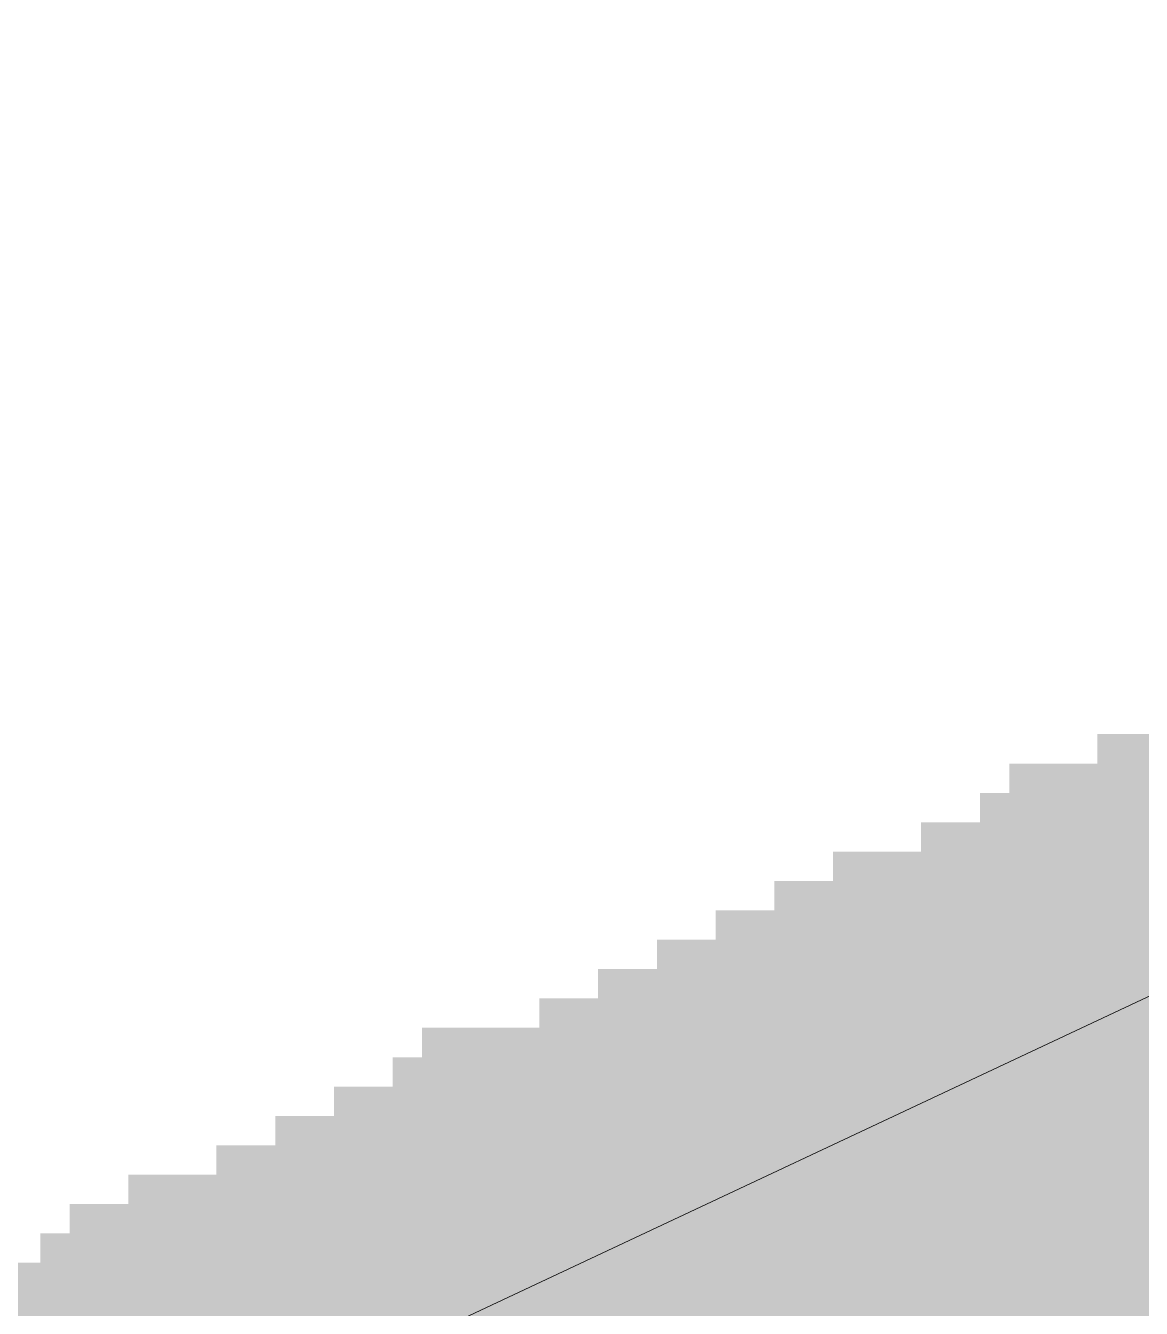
# Model space of a CAD drawing. Header units: millimetres. Extents: x 5 to 1315, y 5 to 292.
# Drawn here: x 1154.595 to 1158.257, y 91.334 to 95.544 of the extents above; entities that cross this region are included whole.
import ezdxf

# ---------------------------------------------------------------- set-up
doc = ezdxf.new("R2010")
doc.units = ezdxf.units.MM
doc.layers.add('EXISTING', color=7, linetype='Continuous')
doc.layers.add('IMAGES', color=7, linetype='Continuous')

# ---------------------------------------------------------------- blocks, each defined once
blk = doc.blocks.new('SHEET_03')
at = {"layer": 'EXISTING', "color": 250, "lineweight": 9}
blk.add_line((226.0519, 77.2264), (265.0701, 95.5444), dxfattribs=at)
at = {"layer": 'IMAGES', "color": 7}
for points in [[(258.1127, 93.1222), (258.2091, 93.1222), (258.1127, 93.2186), (258.2091, 93.2186)], [(258.2091, 93.1222), (258.4018, 93.1222), (258.2091, 93.2186), (258.4018, 93.2186)], [(257.8236, 93.0258), (257.92, 93.0258), (257.8236, 93.1222), (257.92, 93.1222)], [(257.92, 93.0258), (258.0164, 93.0258), (257.92, 93.1222), (258.0164, 93.1222)], [(258.0164, 93.0258), (258.2091, 93.0258), (258.0164, 93.1222), (258.2091, 93.1222)], [(258.2091, 93.0258), (259.5582, 93.0258), (258.2091, 93.1222), (259.5582, 93.1222)], [(257.7273, 92.9294), (257.8236, 92.9294), (257.7273, 93.0258), (257.8236, 93.0258)], [(257.8236, 92.9294), (257.92, 92.9294), (257.8236, 93.0258), (257.92, 93.0258)], [(257.92, 92.9294), (258.0164, 92.9294), (257.92, 93.0258), (258.0164, 93.0258)], [(258.0164, 92.9294), (258.1127, 92.9294), (258.0164, 93.0258), (258.1127, 93.0258)], [(258.1127, 92.9294), (259.2691, 92.9294), (258.1127, 93.0258), (259.2691, 93.0258)], [(257.5345, 92.833), (257.6309, 92.833), (257.5345, 92.9294), (257.6309, 92.9294)], [(257.6309, 92.833), (257.7273, 92.833), (257.6309, 92.9294), (257.7273, 92.9294)], [(257.7273, 92.833), (257.8236, 92.833), (257.7273, 92.9294), (257.8236, 92.9294)], [(257.8236, 92.833), (257.92, 92.833), (257.8236, 92.9294), (257.92, 92.9294)], [(257.92, 92.833), (259.0764, 92.833), (257.92, 92.9294), (259.0764, 92.9294)], [(257.2455, 92.7366), (257.3418, 92.7366), (257.2455, 92.833), (257.3418, 92.833)], [(257.3418, 92.7366), (257.4382, 92.7366), (257.3418, 92.833), (257.4382, 92.833)], [(257.4382, 92.7366), (257.7273, 92.7366), (257.4382, 92.833), (257.7273, 92.833)], [(257.7273, 92.7366), (258.7873, 92.7366), (257.7273, 92.833), (258.7873, 92.833)], [(257.0527, 92.6402), (257.1491, 92.6402), (257.0527, 92.7366), (257.1491, 92.7366)], [(257.1491, 92.6402), (257.2455, 92.6402), (257.1491, 92.7366), (257.2455, 92.7366)], [(257.2455, 92.6402), (257.3418, 92.6402), (257.2455, 92.7366), (257.3418, 92.7366)], [(257.3418, 92.6402), (257.4382, 92.6402), (257.3418, 92.7366), (257.4382, 92.7366)], [(257.4382, 92.6402), (258.5945, 92.6402), (257.4382, 92.7366), (258.5945, 92.7366)], [(256.86, 92.5438), (256.9564, 92.5438), (256.86, 92.6402), (256.9564, 92.6402)], [(256.9564, 92.5438), (257.2455, 92.5438), (256.9564, 92.6402), (257.2455, 92.6402)], [(257.2455, 92.5438), (257.3418, 92.5438), (257.2455, 92.6402), (257.3418, 92.6402)], [(257.3418, 92.5438), (258.4982, 92.5438), (257.3418, 92.6402), (258.4982, 92.6402)], [(256.6673, 92.4474), (256.7636, 92.4474), (256.6673, 92.5438), (256.7636, 92.5438)], [(256.7636, 92.4474), (256.86, 92.4474), (256.7636, 92.5438), (256.86, 92.5438)], [(256.86, 92.4474), (256.9564, 92.4474), (256.86, 92.5438), (256.9564, 92.5438)], [(256.9564, 92.4474), (258.2091, 92.4474), (256.9564, 92.5438), (258.2091, 92.5438)], [(258.2091, 92.4474), (258.3055, 92.4474), (258.2091, 92.5438), (258.3055, 92.5438)], [(256.4745, 92.351), (256.5709, 92.351), (256.4745, 92.4474), (256.5709, 92.4474)], [(256.5709, 92.351), (256.6673, 92.351), (256.5709, 92.4474), (256.6673, 92.4474)], [(256.6673, 92.351), (256.7636, 92.351), (256.6673, 92.4474), (256.7636, 92.4474)], [(256.7636, 92.351), (256.86, 92.351), (256.7636, 92.4474), (256.86, 92.4474)], [(256.86, 92.351), (258.1127, 92.351), (256.86, 92.4474), (258.1127, 92.4474)], [(258.1127, 92.351), (258.2091, 92.351), (258.1127, 92.4474), (258.2091, 92.4474)], [(258.2091, 92.351), (258.3055, 92.351), (258.2091, 92.4474), (258.3055, 92.4474)], [(256.2818, 92.2546), (256.3782, 92.2546), (256.2818, 92.351), (256.3782, 92.351)], [(256.3782, 92.2546), (256.4745, 92.2546), (256.3782, 92.351), (256.4745, 92.351)], [(256.4745, 92.2546), (256.6673, 92.2546), (256.4745, 92.351), (256.6673, 92.351)], [(256.6673, 92.2546), (256.7636, 92.2546), (256.6673, 92.351), (256.7636, 92.351)], [(256.7636, 92.2546), (257.8236, 92.2546), (256.7636, 92.351), (257.8236, 92.351)], [(257.8236, 92.2546), (258.0164, 92.2546), (257.8236, 92.351), (258.0164, 92.351)], [(258.0164, 92.2546), (258.1127, 92.2546), (258.0164, 92.351), (258.1127, 92.351)], [(258.1127, 92.2546), (258.4018, 92.2546), (258.1127, 92.351), (258.4018, 92.351)], [(255.8964, 92.1582), (256.0891, 92.1582), (255.8964, 92.2546), (256.0891, 92.2546)], [(256.0891, 92.1582), (256.1855, 92.1582), (256.0891, 92.2546), (256.1855, 92.2546)], [(256.1855, 92.1582), (256.2818, 92.1582), (256.1855, 92.2546), (256.2818, 92.2546)], [(256.2818, 92.1582), (256.4745, 92.1582), (256.2818, 92.2546), (256.4745, 92.2546)], [(256.4745, 92.1582), (257.6309, 92.1582), (256.4745, 92.2546), (257.6309, 92.2546)], [(257.6309, 92.1582), (257.8236, 92.1582), (257.6309, 92.2546), (257.8236, 92.2546)], [(257.8236, 92.1582), (257.92, 92.1582), (257.8236, 92.2546), (257.92, 92.2546)], [(257.92, 92.1582), (258.0164, 92.1582), (257.92, 92.2546), (258.0164, 92.2546)], [(258.0164, 92.1582), (258.1127, 92.1582), (258.0164, 92.2546), (258.1127, 92.2546)], [(258.1127, 92.1582), (258.2091, 92.1582), (258.1127, 92.2546), (258.2091, 92.2546)], [(258.2091, 92.1582), (258.3055, 92.1582), (258.2091, 92.2546), (258.3055, 92.2546)], [(255.8, 92.0618), (255.8964, 92.0618), (255.8, 92.1582), (255.8964, 92.1582)], [(255.8964, 92.0618), (255.9927, 92.0618), (255.8964, 92.1582), (255.9927, 92.1582)], [(255.9927, 92.0618), (256.0891, 92.0618), (255.9927, 92.1582), (256.0891, 92.1582)], [(256.0891, 92.0618), (256.2818, 92.0618), (256.0891, 92.1582), (256.2818, 92.1582)], [(256.2818, 92.0618), (257.3418, 92.0618), (256.2818, 92.1582), (257.3418, 92.1582)], [(257.3418, 92.0618), (257.5345, 92.0618), (257.3418, 92.1582), (257.5345, 92.1582)], [(257.5345, 92.0618), (257.6309, 92.0618), (257.5345, 92.1582), (257.6309, 92.1582)], [(257.6309, 92.0618), (257.7273, 92.0618), (257.6309, 92.1582), (257.7273, 92.1582)], [(257.7273, 91.9654), (257.8236, 91.9654), (257.7273, 92.1582), (257.8236, 92.1582)], [(257.8236, 92.0618), (257.92, 92.0618), (257.8236, 92.1582), (257.92, 92.1582)], [(257.92, 92.0618), (258.0164, 92.0618), (257.92, 92.1582), (258.0164, 92.1582)], [(258.0164, 92.0618), (258.1127, 92.0618), (258.0164, 92.1582), (258.1127, 92.1582)], [(258.1127, 92.0618), (258.2091, 92.0618), (258.1127, 92.1582), (258.2091, 92.1582)], [(258.2091, 92.0618), (260.1364, 92.0618), (258.2091, 92.1582), (260.1364, 92.1582)], [(255.6073, 91.9654), (255.7036, 91.9654), (255.6073, 92.0618), (255.7036, 92.0618)], [(255.7036, 91.9654), (255.8, 91.9654), (255.7036, 92.0618), (255.8, 92.0618)], [(255.8, 91.9654), (255.8964, 91.9654), (255.8, 92.0618), (255.8964, 92.0618)], [(255.8964, 91.9654), (255.9927, 91.9654), (255.8964, 92.0618), (255.9927, 92.0618)], [(255.9927, 91.9654), (256.0891, 91.9654), (255.9927, 92.0618), (256.0891, 92.0618)], [(256.0891, 91.9654), (257.2455, 91.9654), (256.0891, 92.0618), (257.2455, 92.0618)], [(257.2455, 91.9654), (257.3418, 91.9654), (257.2455, 92.0618), (257.3418, 92.0618)], [(257.3418, 91.9654), (257.4382, 91.9654), (257.3418, 92.0618), (257.4382, 92.0618)], [(257.4382, 91.9654), (257.5345, 91.9654), (257.4382, 92.0618), (257.5345, 92.0618)], [(257.5345, 91.9654), (257.6309, 91.9654), (257.5345, 92.0618), (257.6309, 92.0618)], [(257.6309, 91.9654), (257.7273, 91.9654), (257.6309, 92.0618), (257.7273, 92.0618)], [(257.8236, 91.9654), (257.92, 91.9654), (257.8236, 92.0618), (257.92, 92.0618)], [(257.92, 91.9654), (258.0164, 91.9654), (257.92, 92.0618), (258.0164, 92.0618)], [(258.0164, 91.9654), (259.7509, 91.9654), (258.0164, 92.0618), (259.7509, 92.0618)], [(255.4145, 91.869), (255.5109, 91.869), (255.4145, 91.9654), (255.5109, 91.9654)], [(255.5109, 91.869), (255.6073, 91.869), (255.5109, 91.9654), (255.6073, 91.9654)], [(255.6073, 91.869), (255.8, 91.869), (255.6073, 91.9654), (255.8, 91.9654)], [(255.8, 91.869), (257.0527, 91.869), (255.8, 91.9654), (257.0527, 91.9654)], [(257.0527, 91.869), (257.1491, 91.869), (257.0527, 91.9654), (257.1491, 91.9654)], [(257.1491, 91.869), (257.2455, 91.869), (257.1491, 91.9654), (257.2455, 91.9654)], [(257.2455, 91.869), (257.3418, 91.869), (257.2455, 91.9654), (257.3418, 91.9654)], [(257.3418, 91.869), (257.4382, 91.869), (257.3418, 91.9654), (257.4382, 91.9654)], [(257.4382, 91.869), (257.5345, 91.869), (257.4382, 91.9654), (257.5345, 91.9654)], [(257.5345, 91.869), (257.6309, 91.869), (257.5345, 91.9654), (257.6309, 91.9654)], [(257.6309, 91.869), (257.7273, 91.869), (257.6309, 91.9654), (257.7273, 91.9654)], [(257.7273, 91.869), (257.92, 91.869), (257.7273, 91.9654), (257.92, 91.9654)], [(257.92, 91.869), (259.7509, 91.869), (257.92, 91.9654), (259.7509, 91.9654)], [(255.2218, 91.7726), (255.3182, 91.7726), (255.2218, 91.869), (255.3182, 91.869)], [(255.3182, 91.7726), (255.4145, 91.7726), (255.3182, 91.869), (255.4145, 91.869)], [(255.4145, 91.7726), (255.5109, 91.7726), (255.4145, 91.869), (255.5109, 91.869)], [(255.5109, 91.7726), (255.6073, 91.7726), (255.5109, 91.869), (255.6073, 91.869)], [(255.6073, 91.7726), (256.7636, 91.7726), (255.6073, 91.869), (256.7636, 91.869)], [(256.7636, 91.6762), (256.86, 91.6762), (256.7636, 91.869), (256.86, 91.869)], [(256.86, 91.7726), (256.9564, 91.7726), (256.86, 91.869), (256.9564, 91.869)], [(256.9564, 91.7726), (257.0527, 91.7726), (256.9564, 91.869), (257.0527, 91.869)], [(257.0527, 91.7726), (257.1491, 91.7726), (257.0527, 91.869), (257.1491, 91.869)], [(257.1491, 91.7726), (257.2455, 91.7726), (257.1491, 91.869), (257.2455, 91.869)], [(257.2455, 91.7726), (257.4382, 91.7726), (257.2455, 91.869), (257.4382, 91.869)], [(257.4382, 91.7726), (257.5345, 91.7726), (257.4382, 91.869), (257.5345, 91.869)], [(257.5345, 91.7726), (257.6309, 91.7726), (257.5345, 91.869), (257.6309, 91.869)], [(257.6309, 91.7726), (259.2691, 91.7726), (257.6309, 91.869), (259.2691, 91.869)], [(254.9327, 91.6762), (255.1255, 91.6762), (254.9327, 91.7726), (255.1255, 91.7726)], [(255.1255, 91.6762), (255.2218, 91.6762), (255.1255, 91.7726), (255.2218, 91.7726)], [(255.2218, 91.6762), (255.4145, 91.6762), (255.2218, 91.7726), (255.4145, 91.7726)], [(255.4145, 91.6762), (255.5109, 91.6762), (255.4145, 91.7726), (255.5109, 91.7726)], [(255.5109, 91.6762), (256.6673, 91.6762), (255.5109, 91.7726), (256.6673, 91.7726)], [(256.6673, 91.6762), (256.7636, 91.6762), (256.6673, 91.7726), (256.7636, 91.7726)], [(256.86, 91.6762), (256.9564, 91.6762), (256.86, 91.7726), (256.9564, 91.7726)], [(256.9564, 91.6762), (257.0527, 91.6762), (256.9564, 91.7726), (257.0527, 91.7726)], [(257.0527, 91.6762), (257.1491, 91.6762), (257.0527, 91.7726), (257.1491, 91.7726)], [(257.1491, 91.6762), (257.2455, 91.6762), (257.1491, 91.7726), (257.2455, 91.7726)], [(257.2455, 91.6762), (257.3418, 91.6762), (257.2455, 91.7726), (257.3418, 91.7726)], [(257.3418, 91.6762), (257.4382, 91.6762), (257.3418, 91.7726), (257.4382, 91.7726)], [(257.4382, 91.6762), (259.1727, 91.6762), (257.4382, 91.7726), (259.1727, 91.7726)], [(254.74, 91.5798), (254.8364, 91.5798), (254.74, 91.6762), (254.8364, 91.6762)], [(254.8364, 91.5798), (254.9327, 91.5798), (254.8364, 91.6762), (254.9327, 91.6762)], [(254.9327, 91.5798), (255.0291, 91.5798), (254.9327, 91.6762), (255.0291, 91.6762)], [(255.0291, 91.5798), (255.1255, 91.5798), (255.0291, 91.6762), (255.1255, 91.6762)], [(255.1255, 91.5798), (255.2218, 91.5798), (255.1255, 91.6762), (255.2218, 91.6762)], [(255.2218, 91.5798), (256.3782, 91.5798), (255.2218, 91.6762), (256.3782, 91.6762)], [(256.3782, 91.5798), (256.5709, 91.5798), (256.3782, 91.6762), (256.5709, 91.6762)], [(256.5709, 91.5798), (256.6673, 91.5798), (256.5709, 91.6762), (256.6673, 91.6762)], [(256.6673, 91.5798), (256.7636, 91.5798), (256.6673, 91.6762), (256.7636, 91.6762)], [(256.7636, 91.5798), (256.86, 91.5798), (256.7636, 91.6762), (256.86, 91.6762)], [(256.86, 91.5798), (256.9564, 91.5798), (256.86, 91.6762), (256.9564, 91.6762)], [(256.9564, 91.5798), (257.0527, 91.5798), (256.9564, 91.6762), (257.0527, 91.6762)], [(257.0527, 91.5798), (257.1491, 91.5798), (257.0527, 91.6762), (257.1491, 91.6762)], [(257.1491, 91.5798), (259.0764, 91.5798), (257.1491, 91.6762), (259.0764, 91.6762)], [(254.6436, 91.4834), (254.74, 91.4834), (254.6436, 91.5798), (254.74, 91.5798)], [(254.74, 91.4834), (254.9327, 91.4834), (254.74, 91.5798), (254.9327, 91.5798)], [(254.9327, 91.4834), (255.0291, 91.4834), (254.9327, 91.5798), (255.0291, 91.5798)], [(255.0291, 91.4834), (255.1255, 91.4834), (255.0291, 91.5798), (255.1255, 91.5798)], [(255.1255, 91.4834), (256.1855, 91.4834), (255.1255, 91.5798), (256.1855, 91.5798)], [(256.1855, 91.4834), (256.2818, 91.4834), (256.1855, 91.5798), (256.2818, 91.5798)], [(256.2818, 91.4834), (256.3782, 91.4834), (256.2818, 91.5798), (256.3782, 91.5798)], [(256.3782, 91.4834), (256.4745, 91.4834), (256.3782, 91.5798), (256.4745, 91.5798)], [(256.4745, 91.4834), (256.5709, 91.4834), (256.4745, 91.5798), (256.5709, 91.5798)], [(256.5709, 91.4834), (256.6673, 91.4834), (256.5709, 91.5798), (256.6673, 91.5798)], [(256.6673, 91.4834), (256.7636, 91.4834), (256.6673, 91.5798), (256.7636, 91.5798)], [(256.7636, 91.4834), (256.86, 91.4834), (256.7636, 91.5798), (256.86, 91.5798)], [(256.86, 91.4834), (257.0527, 91.4834), (256.86, 91.5798), (257.0527, 91.5798)], [(257.0527, 91.4834), (258.6909, 91.4834), (257.0527, 91.5798), (258.6909, 91.5798)], [(254.5473, 91.387), (254.74, 91.387), (254.5473, 91.4834), (254.74, 91.4834)], [(254.74, 91.387), (254.9327, 91.387), (254.74, 91.4834), (254.9327, 91.4834)], [(254.9327, 91.387), (255.9927, 91.387), (254.9327, 91.4834), (255.9927, 91.4834)], [(255.9927, 91.387), (256.0891, 91.387), (255.9927, 91.4834), (256.0891, 91.4834)], [(256.0891, 91.387), (256.1855, 91.387), (256.0891, 91.4834), (256.1855, 91.4834)], [(256.1855, 91.387), (256.2818, 91.387), (256.1855, 91.4834), (256.2818, 91.4834)], [(256.2818, 91.387), (256.5709, 91.387), (256.2818, 91.4834), (256.5709, 91.4834)], [(256.5709, 91.387), (256.6673, 91.387), (256.5709, 91.4834), (256.6673, 91.4834)], [(256.6673, 91.387), (256.7636, 91.387), (256.6673, 91.4834), (256.7636, 91.4834)], [(256.7636, 91.387), (258.5945, 91.387), (256.7636, 91.4834), (258.5945, 91.4834)], [(254.5473, 91.2906), (255.7036, 91.2906), (254.5473, 91.387), (255.7036, 91.387)], [(255.7036, 91.2906), (255.8, 91.2906), (255.7036, 91.387), (255.8, 91.387)], [(255.8, 91.2906), (255.8964, 91.2906), (255.8, 91.387), (255.8964, 91.387)], [(255.8964, 91.2906), (255.9927, 91.2906), (255.8964, 91.387), (255.9927, 91.387)], [(255.9927, 91.2906), (256.0891, 91.2906), (255.9927, 91.387), (256.0891, 91.387)], [(256.0891, 91.2906), (256.1855, 91.2906), (256.0891, 91.387), (256.1855, 91.387)], [(256.1855, 91.2906), (256.3782, 91.2906), (256.1855, 91.387), (256.3782, 91.387)], [(256.3782, 91.2906), (256.5709, 91.2906), (256.3782, 91.387), (256.5709, 91.387)], [(256.5709, 91.2906), (258.4982, 91.2906), (256.5709, 91.387), (258.4982, 91.387)]]:
    blk.add_solid(points, dxfattribs=at)

msp = doc.modelspace()

# ---------------------------------------------------------------- block references
msp.add_blockref('SHEET_03', (900, 0))

doc.saveas('drawing.dxf')
